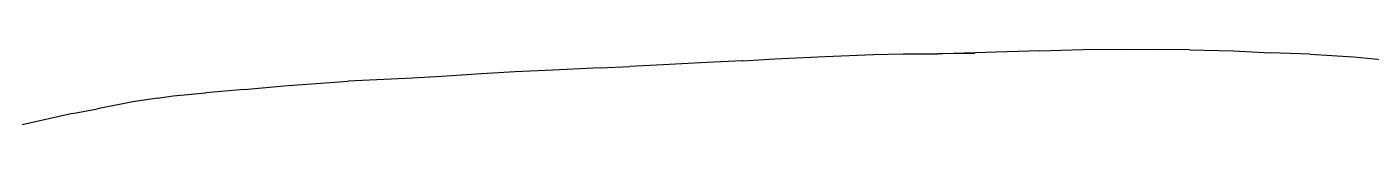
# Model space of a CAD drawing. Header units: inches. Extents: x 9636 to 21597, y -10243 to 557.
# Drawn here: x 14754.15 to 14765.17, y -8324.89 to -8324.27 of the extents above; entities that cross this region are included whole.
import ezdxf

# ---------------------------------------------------------------- set-up
doc = ezdxf.new("R2010")
doc.units = ezdxf.units.IN
doc.header["$MEASUREMENT"] = 0
doc.layers.add('Edges', color=7, linetype='Continuous')

# ---------------------------------------------------------------- blocks, each defined once
blk = doc.blocks.new('FF')
at = {"layer": 'Edges', "color": 252, "true_color": 0x939598}
for p, q in [((14760.018, -8324.36), (14760.28, -8324.344)), ((14760.28, -8324.344), (14760.692, -8324.326)), ((14760.692, -8324.326), (14761.09, -8324.31)), ((14761.09, -8324.31), (14761.333, -8324.304)), ((14761.333, -8324.304), (14761.615, -8324.304)), ((14761.658, -8324.304), (14761.615, -8324.304)), ((14762.449, -8324.278), (14761.658, -8324.304)), ((14761.92, -8324.302), (14761.658, -8324.304)), ((14762.449, -8324.278), (14762.808, -8324.268)), ((14762.808, -8324.268), (14763.127, -8324.265)), ((14763.127, -8324.265), (14763.391, -8324.268)), ((14763.68, -8324.272), (14763.391, -8324.268)), ((14763.68, -8324.272), (14764.04, -8324.279)), ((14764.04, -8324.279), (14764.341, -8324.296)), ((14764.668, -8324.306), (14764.341, -8324.296)), ((14764.668, -8324.306), (14765.024, -8324.328)), ((14765.024, -8324.328), (14765.311, -8324.357)), ((14757.876, -8324.468), (14757.549, -8324.491)), ((14758.152, -8324.451), (14757.876, -8324.468)), ((14758.46, -8324.438), (14758.152, -8324.451)), ((14758.848, -8324.419), (14758.46, -8324.438)), ((14758.848, -8324.419), (14759.092, -8324.409)), ((14759.364, -8324.395), (14759.092, -8324.409)), ((14759.724, -8324.374), (14759.364, -8324.395)), ((14760.013, -8324.36), (14759.724, -8324.374)), ((14760.018, -8324.36), (14760.013, -8324.36)), ((14755.931, -8324.596), (14756.257, -8324.568)), ((14756.257, -8324.568), (14756.784, -8324.53)), ((14757.31, -8324.503), (14756.784, -8324.53)), ((14757.549, -8324.491), (14757.31, -8324.503)), ((14755.219, -8324.668), (14755.017, -8324.698)), ((14755.219, -8324.668), (14755.348, -8324.65)), ((14755.348, -8324.65), (14755.616, -8324.624)), ((14755.931, -8324.596), (14755.616, -8324.624)), ((14754.524, -8324.795), (14754.111, -8324.888)), ((14754.524, -8324.795), (14754.728, -8324.756)), ((14755.017, -8324.698), (14754.728, -8324.756))]:
    blk.add_line(p, q, dxfattribs=at)

msp = doc.modelspace()

# ---------------------------------------------------------------- block references
at = {"color": 18, "true_color": 0x000000}
msp.add_blockref('FF', (0, 0), dxfattribs=at)

doc.saveas('drawing.dxf')
